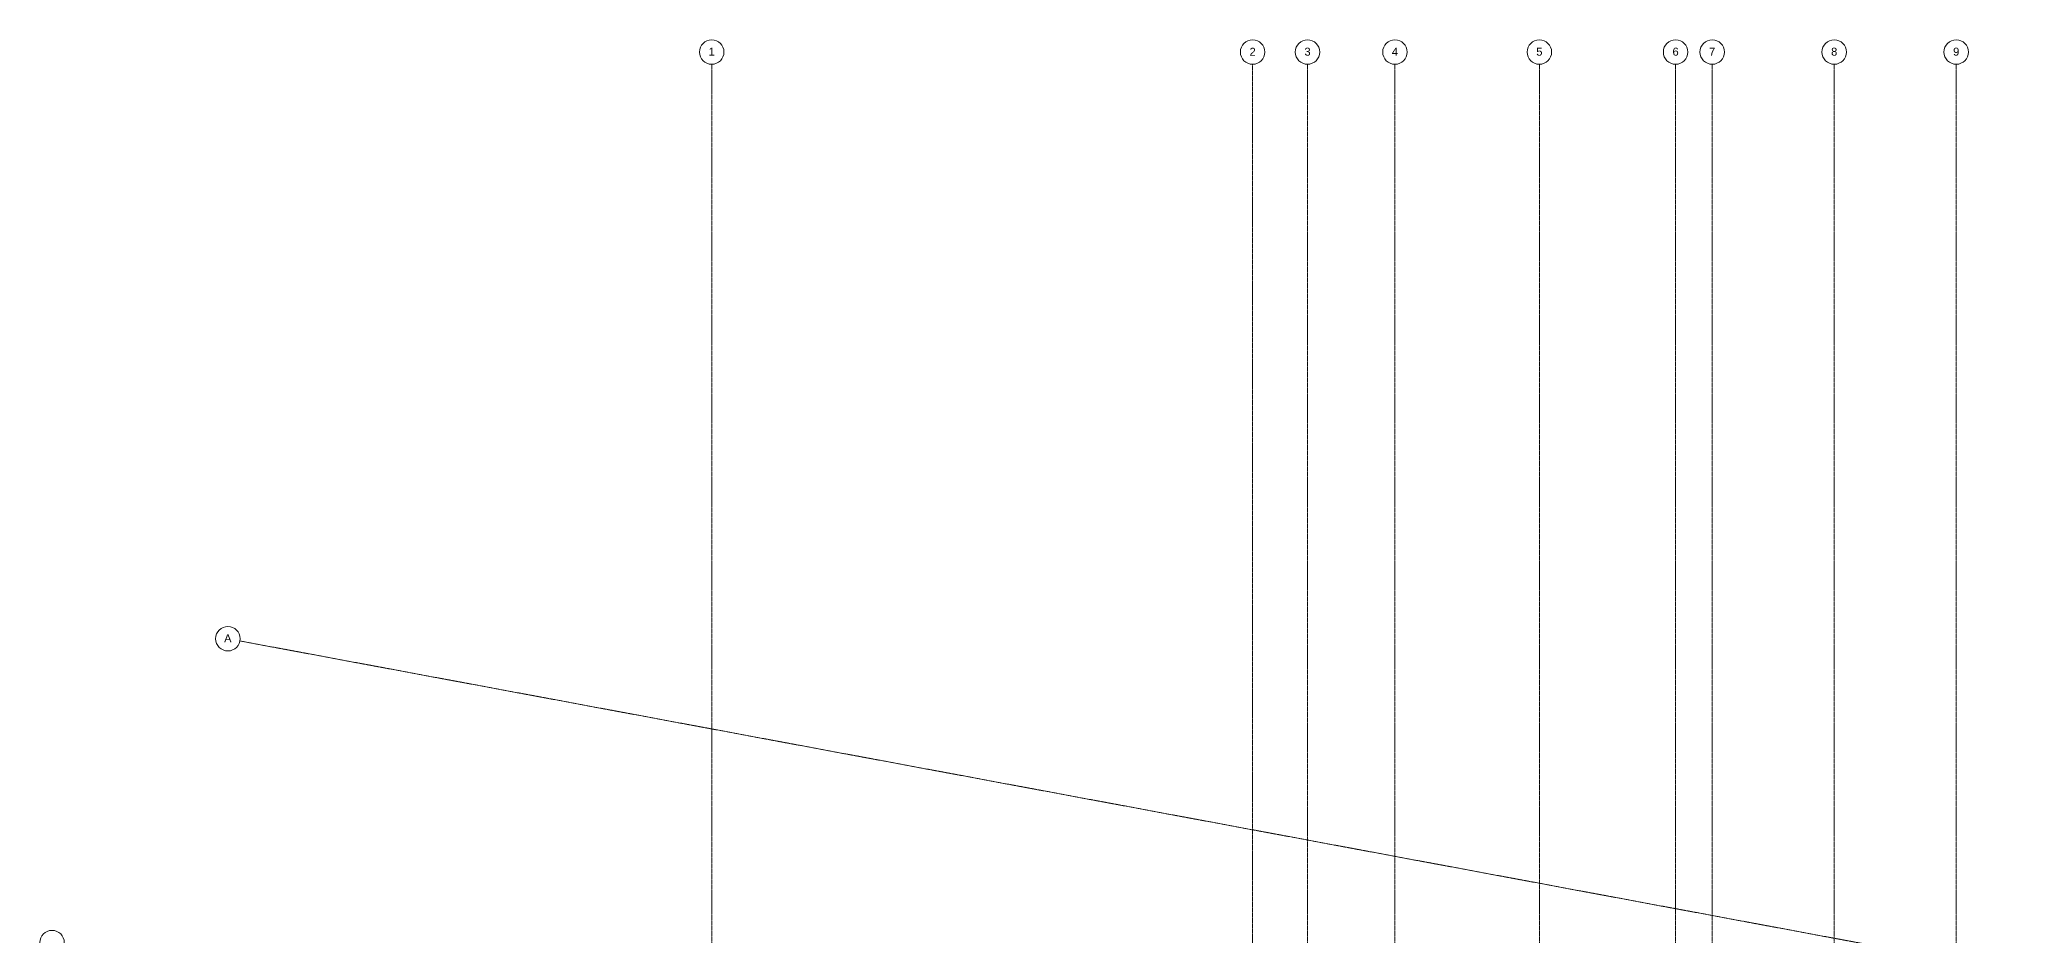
# Model space of a CAD drawing. Header units: inches. Extents: x -3679 to 241, y -496 to 1784.
# Drawn here: x -3678 to -2700, y 1344 to 1784 of the extents above; entities that cross this region are included whole.
import ezdxf

# ---------------------------------------------------------------- set-up
doc = ezdxf.new("R2010")
doc.units = ezdxf.units.IN
doc.header["$MEASUREMENT"] = 0
doc.linetypes.add('Grid Line', pattern=[0.875, 0.5, -0.125, 0.125, -0.125])
doc.layers.add('S-GRID', color=8, linetype='Continuous', lineweight=9)
doc.layers.add('S-GRID-IDEN', color=8, linetype='Continuous', lineweight=13)
doc.styles.add('Arial', font='arial.ttf', dxfattribs={"height": 3.934132})

# ---------------------------------------------------------------- blocks, each defined once
blk = doc.blocks.new('Grid - 3_16_-139788-LOWER PARKING')
at = {"layer": 'S-GRID-IDEN'}
blk.add_circle((0, 0), 0.188, dxfattribs=at)

msp = doc.modelspace()

# ---------------------------------------------------------------- block references
at = {"layer": 'S-GRID-IDEN'}
for p, xscale, yscale, zscale, rotation in [((-3348, 1777.74), 31.99999999999999, 31.99999999999999, 31.99999999999999, 180), ((-3055, 1777.74), 31.99999999999999, 31.99999999999999, 31.99999999999999, 180), ((-3012, 1777.74), 31.99999999999999, 31.99999999999999, 31.99999999999999, 180), ((-2941, 1777.74), 31.99999999999999, 31.99999999999999, 31.99999999999999, 180), ((-2874, 1777.74), 31.99999999999999, 31.99999999999999, 31.99999999999999, 180), ((-2856, 1777.74), 31.99999999999999, 31.99999999999999, 31.99999999999999, 180), ((-2796, 1777.74), 31.99999999999999, 31.99999999999999, 31.99999999999999, 180), ((-2736, 1777.74), 31.99999999999999, 31.99999999999999, 31.99999999999999, 180), ((-3585.9, 1489.38), 31.99999999999998, 31.99999999999998, 31.99999999999998, 259.4416666666667), ((-3672.39, 1340), 31.99999999999999, 31.99999999999999, 31.99999999999999, 269.9999999999996)]:
    msp.add_blockref('Grid - 3_16_-139788-LOWER PARKING', p, dxfattribs=dict(at, xscale=xscale, yscale=yscale, zscale=zscale, rotation=rotation))
at = {"layer": 'S-GRID-IDEN', "xscale": 31.99999999999999, "yscale": 31.99999999999999, "zscale": 31.99999999999999}
msp.add_blockref('Grid - 3_16_-139788-LOWER PARKING', (-3082, 1777.74), dxfattribs=at)

# ---------------------------------------------------------------- next in the draw order: texts
at = {"layer": 'S-GRID-IDEN', "lineweight": 9, "char_height": 3.93, "attachment_point": 2, "line_spacing_factor": 0.938532, "style": 'Arial', "bg_fill": 3, "box_fill_scale": 1.25, "bg_fill_color": 0, "bg_fill_transparency": 0}
for s, insert, width in [('1', (-3348, 1779.89), 3.648), ('2', (-3082, 1779.83), 3.648), ('3', (-3055, 1779.89), 3.648), ('4', (-3012, 1779.89), 3.648), ('5', (-2941, 1779.89), 3.648), ('6', (-2874, 1779.89), 3.648), ('7', (-2856, 1779.89), 3.648), ('8', (-2796, 1779.89), 3.648), ('9', (-2736, 1779.89), 3.648), ('A', (-3585.93, 1491.51), 4.368)]:
    msp.add_mtext(s, dxfattribs=dict(at, insert=insert, width=width))

# ---------------------------------------------------------------- next in the draw order: linework, layer by layer
at = {"layer": 'S-GRID', "linetype": 'Grid Line'}
for p, q in [((-3348, 1771.74), (-3348, -484.26)), ((-3082, -484.26), (-3082, 1771.74)), ((-3055, 1771.74), (-3055, -484.26)), ((-3012, 1771.74), (-3012, -484.26)), ((-2941, 1771.74), (-2941, -484.26)), ((-2874, 1771.74), (-2874, -484.26)), ((-2856, 1771.74), (-2856, -484.26)), ((-2796, 1771.74), (-2796, -484.26)), ((-2736, 1771.74), (-2736, -484.26)), ((-3580, 1488.28), (228, 778.5))]:
    msp.add_line(p, q, dxfattribs=at)

doc.saveas('drawing.dxf')
